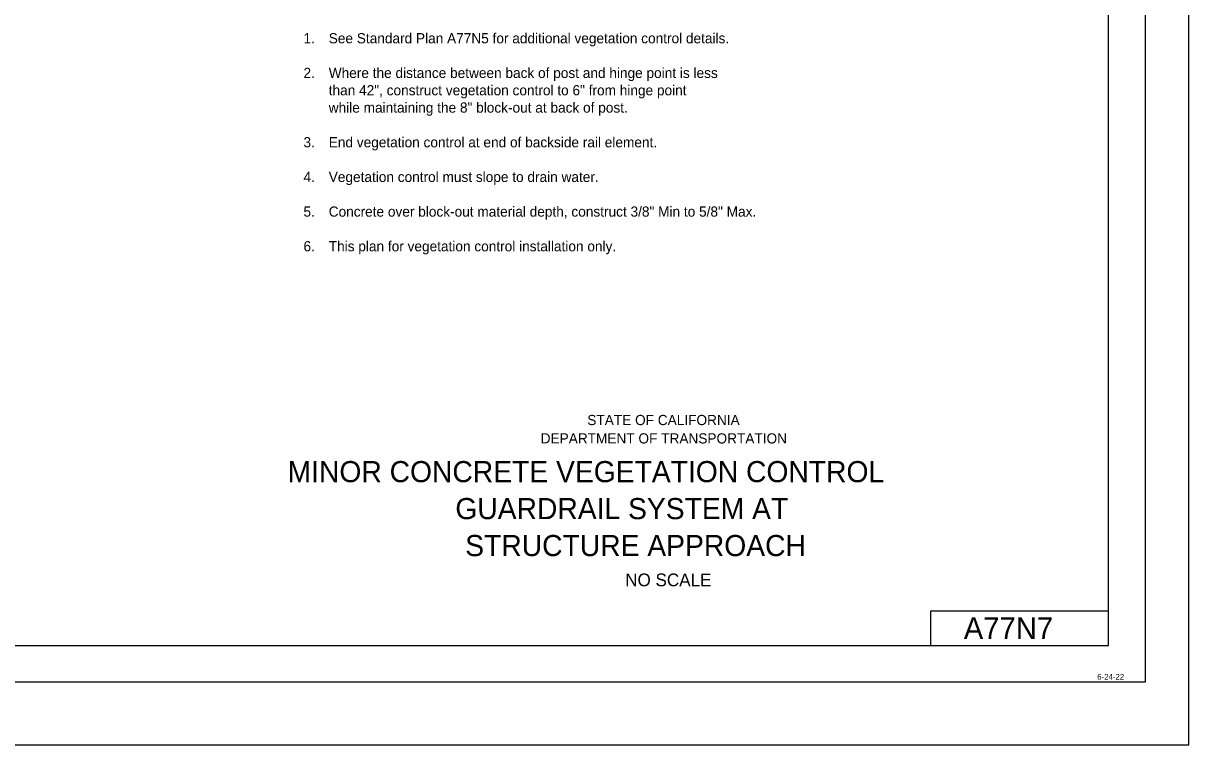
# Model space of a CAD drawing. Extents: x -893 to 867, y -474 to 712.
# Drawn here: x 67 to 867, y -474 to 21 of the extents above; entities that cross this region are included whole.
import ezdxf

# ---------------------------------------------------------------- set-up
doc = ezdxf.new("R2010")
doc.units = 0
doc.layers.add('10 Sheet Format', color=7, linetype='Continuous')
doc.layers.add('57 Undefined', color=7, linetype='Continuous')

msp = doc.modelspace()

# ---------------------------------------------------------------- linework, layer by layer
at = {"layer": '10 Sheet Format'}
for p, q in [((811.55, -406.04), (811.55, 643.96)), ((689.55, -406.04), (689.55, -382.04)), ((689.55, -382.04), (811.55, -382.04)), ((-813.45, -406.04), (811.55, -406.04))]:
    msp.add_line(p, q, dxfattribs=at)
for points in [[(-893.45, -474.04), (866.55, -474.04), (866.55, 711.96), (-893.45, 711.96)], [(-863.43, 668.96), (836.57, 668.96), (836.57, -431.04), (-863.43, -431.04)], [(-863.43, 668.96), (836.57, 668.96), (836.57, -431.04), (-863.43, -431.04)]]:
    msp.add_lwpolyline(points, close=True, dxfattribs=at)

# ---------------------------------------------------------------- texts
for s, height, p in [('STATE OF CALIFORNIA', 7, (453.9, -254.64)), ('DEPARTMENT OF TRANSPORTATION', 7, (421.9, -267.25)), ('MINOR CONCRETE VEGETATION CONTROL', 14.5, (248.24, -293.82)), ('GUARDRAIL SYSTEM AT', 14.5, (363.33, -319.2)), ('STRUCTURE APPROACH', 14.5, (370.12, -344.57)), ('NO SCALE', 8.75, (479.9, -365.26)), ('A77N7', 15, (712.22, -401.54)), ('6-24-22', 4, (803.78, -429.46))]:
    msp.add_text(s, height=height, dxfattribs=at).set_placement(p)
at = {"layer": '57 Undefined'}
for s, p in [('1.', (259.14, 7.46)), ('See Standard Plan A77N5 for additional vegetation control details.', (276.48, 7.46)), ('2.', (259.14, -16.34)), ('Where the distance between back of post and hinge point is less', (276.48, -16.34)), ('than 42", construct vegetation control to 6" from hinge point', (276.48, -28.24)), ('while maintaining the 8" block-out at back of post.', (276.48, -40.14)), ('3.', (259.14, -63.94)), ('End vegetation control at end of backside rail element.', (276.48, -63.94)), ('4.', (259.14, -87.74)), ('Vegetation control must slope to drain water.', (276.48, -87.74)), ('5.', (259.14, -111.54)), ('Concrete over block-out material depth, construct 3/8" Min to 5/8" Max.', (276.48, -111.54)), ('6.', (259.14, -135.34)), ('This plan for vegetation control installation only.', (276.48, -135.34))]:
    msp.add_text(s, height=7, dxfattribs=at).set_placement(p)

doc.saveas('drawing.dxf')
